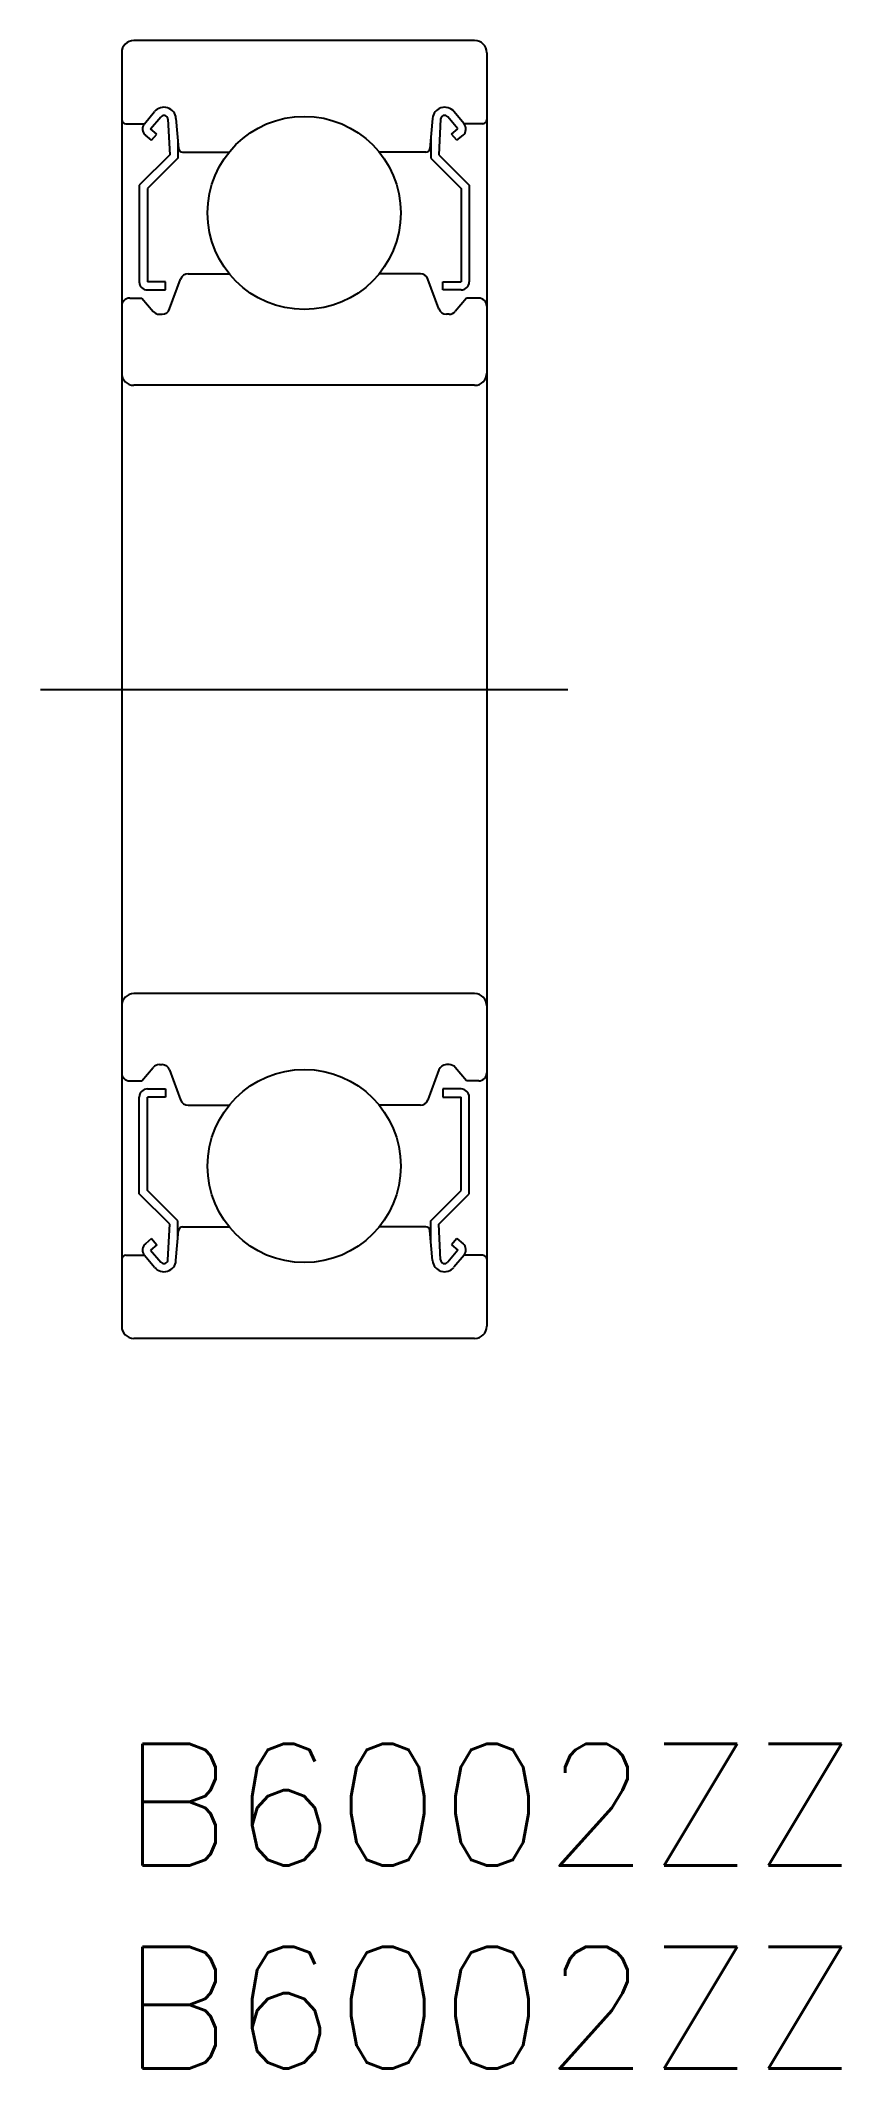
# Model space of a CAD drawing. Extents: x -2 to 17.7, y -8 to 42.
import ezdxf

# ---------------------------------------------------------------- set-up
doc = ezdxf.new("R2010")
doc.units = 0
doc.header["$LTSCALE"] = 0.5
doc.linetypes.add('CENTER', pattern=[50.8, 31.75, -6.35, 6.35, -6.35])
for name, color, linetype in [('MSM_CENTER', 1, 'CENTER'), ('MSM_CONTINUOUS', 7, 'CONTINUOUS'), ('MSM_PART_NUMBER', 7, 'CONTINUOUS')]:
    doc.layers.add(name, color=color, linetype=linetype)
doc.styles.get("Standard").update_dxf_attribs({"font": 'txt.shx', "height": 3, "bigfont": 'bigfont.shx'})

# ---------------------------------------------------------------- blocks, each defined once
blk = doc.blocks.new('*U2')
at = {"layer": 'MSM_PART_NUMBER'}
blk.add_text('B6002ZZ', height=3, dxfattribs=at).set_placement((0, -3))
blk = doc.blocks.new('*U3')
at = {"layer": 'MSM_PART_NUMBER'}
blk.add_text('B6002ZZ', height=3, dxfattribs=at).set_placement((0, -8))

msp = doc.modelspace()

# ---------------------------------------------------------------- linework, layer by layer
at = {"layer": 'MSM_CENTER'}
msp.add_line((-2, 26), (11, 26), dxfattribs=at)
at = {"layer": 'MSM_CONTINUOUS'}
for p, q in [((8.7, 42), (0.3, 42)), ((0, 41.7), (0, 10.3)), ((9, 41.7), (9, 10.3)), ((0.56, 39.95), (0.81, 40.247)), ((0.713, 39.821), (0.963, 40.119)), ((1.14, 40.06), (1.183, 39.183)), ((1.338, 40.081), (1.403, 39.341)), ((7.662, 40.081), (7.597, 39.341)), ((7.86, 40.06), (7.817, 39.183)), ((8.287, 39.821), (8.037, 40.119)), ((8.44, 39.95), (8.19, 40.247)), ((0.1, 39.95), (0.56, 39.95)), ((0.738, 39.54), (0.585, 39.668)), ((0.866, 39.693), (0.713, 39.821)), ((0.738, 39.54), (0.866, 39.693)), ((1.383, 39.57), (1.383, 39.1)), ((7.617, 39.57), (7.617, 39.1)), ((8.134, 39.693), (8.287, 39.821)), ((8.262, 39.54), (8.134, 39.693)), ((8.262, 39.54), (8.415, 39.668)), ((8.9, 39.95), (8.44, 39.95)), ((1.183, 39.183), (0.433, 38.433)), ((1.383, 39.1), (0.633, 38.35)), ((1.503, 39.25), (2.651, 39.25)), ((7.497, 39.25), (6.349, 39.25)), ((7.617, 39.1), (8.367, 38.35)), ((7.817, 39.183), (8.567, 38.433)), ((0.433, 38.433), (0.433, 36.05)), ((0.633, 38.35), (0.633, 36.05)), ((8.367, 38.35), (8.367, 36.05)), ((8.567, 38.433), (8.567, 36.05)), ((1.083, 36.05), (0.633, 36.05)), ((1.083, 35.85), (1.083, 36.05)), ((1.182, 35.382), (1.45, 36.118)), ((1.638, 36.25), (2.651, 36.25)), ((7.362, 36.25), (6.349, 36.25)), ((7.818, 35.382), (7.55, 36.118)), ((7.917, 36.05), (8.367, 36.05)), ((7.917, 35.85), (7.917, 36.05)), ((0.2, 35.65), (0.5, 35.65)), ((0.5, 35.65), (0.776, 35.321)), ((0.633, 35.85), (1.083, 35.85)), ((8.367, 35.85), (7.917, 35.85)), ((8.5, 35.65), (8.224, 35.321)), ((8.8, 35.65), (8.5, 35.65)), ((0.929, 35.25), (0.994, 35.25)), ((8.071, 35.25), (8.006, 35.25)), ((8.7, 33.5), (0.3, 33.5)), ((8.7, 18.5), (0.3, 18.5)), ((0.5, 16.35), (0.776, 16.679)), ((0.929, 16.75), (0.994, 16.75)), ((1.182, 16.618), (1.45, 15.882)), ((7.818, 16.618), (7.55, 15.882)), ((8.071, 16.75), (8.006, 16.75)), ((8.5, 16.35), (8.224, 16.679)), ((0.2, 16.35), (0.5, 16.35)), ((0.633, 16.15), (1.083, 16.15)), ((1.083, 16.15), (1.083, 15.95)), ((8.367, 16.15), (7.917, 16.15)), ((7.917, 16.15), (7.917, 15.95)), ((8.8, 16.35), (8.5, 16.35)), ((0.433, 13.567), (0.433, 15.95)), ((0.633, 13.65), (0.633, 15.95)), ((1.083, 15.95), (0.633, 15.95)), ((1.638, 15.75), (2.651, 15.75)), ((7.362, 15.75), (6.349, 15.75)), ((7.917, 15.95), (8.367, 15.95)), ((8.367, 13.65), (8.367, 15.95)), ((8.567, 13.567), (8.567, 15.95)), ((1.183, 12.817), (0.433, 13.567)), ((1.383, 12.9), (0.633, 13.65)), ((7.617, 12.9), (8.367, 13.65)), ((7.817, 12.817), (8.567, 13.567)), ((1.14, 11.94), (1.183, 12.817)), ((1.338, 11.919), (1.403, 12.659)), ((1.383, 12.43), (1.383, 12.9)), ((1.503, 12.75), (2.651, 12.75)), ((7.497, 12.75), (6.349, 12.75)), ((7.662, 11.919), (7.597, 12.659)), ((7.617, 12.43), (7.617, 12.9)), ((7.86, 11.94), (7.817, 12.817)), ((0.1, 12.05), (0.56, 12.05)), ((0.56, 12.05), (0.81, 11.753)), ((0.738, 12.46), (0.585, 12.332)), ((0.866, 12.307), (0.713, 12.179)), ((0.713, 12.179), (0.963, 11.881)), ((0.738, 12.46), (0.866, 12.307)), ((8.287, 12.179), (8.037, 11.881)), ((8.262, 12.46), (8.134, 12.307)), ((8.134, 12.307), (8.287, 12.179)), ((8.44, 12.05), (8.19, 11.753)), ((8.262, 12.46), (8.415, 12.332)), ((8.9, 12.05), (8.44, 12.05)), ((8.7, 10), (0.3, 10))]:
    msp.add_line(p, q, dxfattribs=at)
for centre in [(4.5, 37.75), (4.5, 37.75), (4.5, 14.25), (4.5, 14.25)]:
    msp.add_circle(centre, 2.381, dxfattribs=at)
for centre, radius, start, end in [((0.3, 41.7), 0.3, 90, 180), ((8.7, 41.7), 0.3, 0, 90), ((0.1, 40.05), 0.1, 180, 270), ((1.039, 40.055), 0.3, 4.9968, 140.0002), ((1.04, 40.055), 0.1, 2.8198, 140.0033), ((7.961, 40.055), 0.3, 39.9998, 175.0032), ((7.96, 40.055), 0.1, 39.9967, 177.1802), ((8.9, 40.05), 0.1, 270, 0), ((0.713, 39.821), 0.2, 140.0002, 230.0848), ((8.287, 39.821), 0.2, 309.9152, 39.9998), ((1.503, 39.35), 0.1, 184.9968, 269.9995), ((7.497, 39.35), 0.1, 270.0005, 355.0032), ((0.633, 36.05), 0.2, 180, 270), ((1.638, 36.05), 0.2, 90, 159.9919), ((7.362, 36.05), 0.2, 20.0081, 90), ((8.367, 36.05), 0.2, 270, 0), ((0.2, 35.45), 0.2, 90, 180), ((8.8, 35.45), 0.2, 0, 90), ((0.929, 35.45), 0.2, 219.9962, 270), ((0.994, 35.45), 0.2, 270, 339.9919), ((8.006, 35.45), 0.2, 200.0081, 270), ((8.071, 35.45), 0.2, 270, 320.0038), ((0.3, 33.8), 0.3, 180, 270), ((8.7, 33.8), 0.3, 270, 0), ((0.3, 18.2), 0.3, 90, 180), ((8.7, 18.2), 0.3, 0, 90), ((0.2, 16.55), 0.2, 180, 270), ((0.929, 16.55), 0.2, 90, 140.0038), ((0.994, 16.55), 0.2, 20.0081, 90), ((8.006, 16.55), 0.2, 90, 159.9919), ((8.071, 16.55), 0.2, 39.9962, 90), ((8.8, 16.55), 0.2, 270, 0), ((0.633, 15.95), 0.2, 90, 180), ((8.367, 15.95), 0.2, 0, 90), ((1.638, 15.95), 0.2, 200.0081, 270), ((7.362, 15.95), 0.2, 270, 339.9919), ((1.503, 12.65), 0.1, 90.0005, 175.0032), ((7.497, 12.65), 0.1, 4.9968, 89.9995), ((0.1, 11.95), 0.1, 90, 180), ((0.713, 12.179), 0.2, 129.9152, 219.9998), ((8.287, 12.179), 0.2, 320.0002, 50.0848), ((8.9, 11.95), 0.1, 0, 90), ((1.039, 11.945), 0.3, 219.9998, 355.0032), ((1.04, 11.945), 0.1, 219.9967, 357.1802), ((7.961, 11.945), 0.3, 184.9968, 320.0002), ((7.96, 11.945), 0.1, 182.8198, 320.0033), ((0.3, 10.3), 0.3, 180, 270), ((8.7, 10.3), 0.3, 270, 0)]:
    msp.add_arc(centre, radius, start, end, dxfattribs=at)

# ---------------------------------------------------------------- block references
for name in ['*U2', '*U3']:
    msp.add_blockref(name, (0, 0), dxfattribs=at)

doc.saveas('drawing.dxf')
